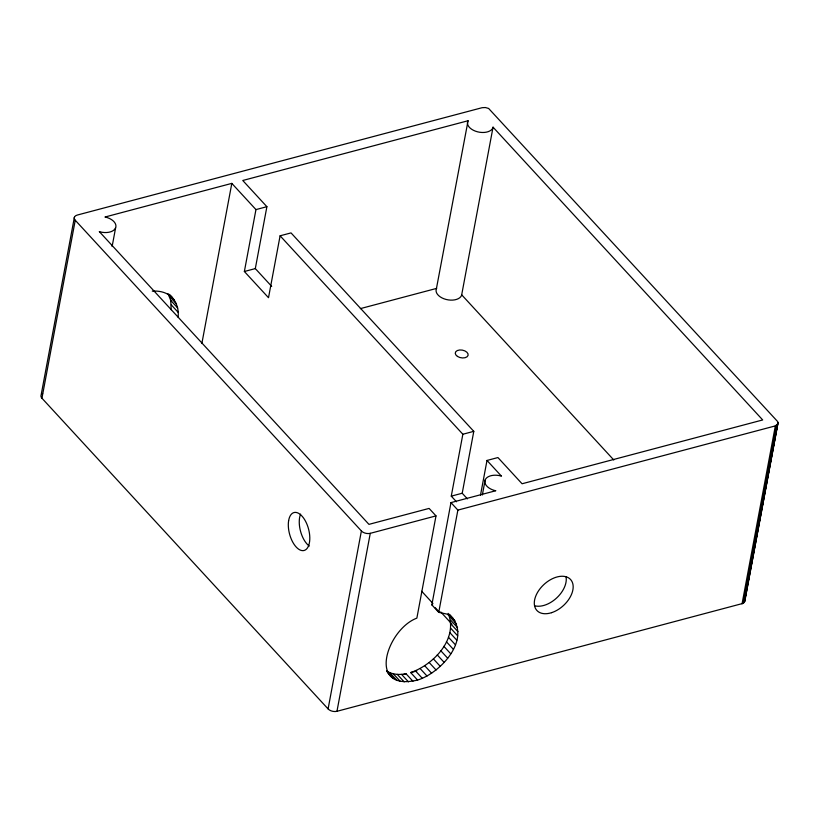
<?xml version="1.0" encoding="UTF-8"?>
<svg xmlns="http://www.w3.org/2000/svg" width="819" height="819" viewBox="0 0 819 819"><rect width="100%" height="100%" fill="white"/><g stroke="black" fill="none" stroke-linecap="round" stroke-linejoin="round"><path stroke-width="1.23" d="M171.171 309.705L170.751 300.43L168.028 293.652M178.061 317.188C179.259 308.579 175.778 300 169.257 294.349M449.416 614.352C473.187 637.54 441.369 672.696 417.577 680.067L410.677 672.573C433.425 664.782 458.609 638.779 448.116 613.37M744.676 601.627L778.05 422.645L777.681 421.601L488.626 108.446L485.391 107.535L482.156 107.688L77.262 215.059A6.542 3.9 10.6 0 0 75.246 220.25L41.943 398.218L328.091 708.906A6.542 3.9 10.6 0 0 336.967 711.301L743.283 603.316L744.676 601.627L778.05 422.645M480.507 495.116L486.998 460.452L497.932 457.555L522.072 483.763L762.694 419.952L493.048 127.17L461.588 295.352A13.073 7.791 10.6 0 1 446.12 299.457A13.073 7.791 10.6 0 1 436.373 288.872L468.058 120.741L242.762 180.487L266.892 206.695L255.313 268.591L271.693 286.384M493.048 127.17L492.966 127.713A13.073 7.791 10.6 0 1 477.497 131.808A13.073 7.791 10.6 0 1 467.741 121.222L468.058 120.741M74.406 217.178L41.104 395.137A6.542 3.9 10.6 0 0 41.943 398.218M112.111 246.55L115.622 227.784A13.073 7.791 10.6 0 0 105.866 217.189L104.955 217.035L231.818 183.384L255.958 209.592L244.369 271.498L268.509 297.707L280.098 235.8L291.032 232.903L473.791 431.347L462.213 493.243L467.383 498.863M201.853 343.53L231.818 183.384M328.091 708.906L361.394 530.947L75.246 220.25M336.967 711.301L370.27 533.333L435.995 515.898L416.861 618.13C387.09 629.217 365.786 692.26 417.577 680.067M456.449 501.76L451.269 496.14L462.858 434.244L280.098 235.8M452.866 618.099L447.031 614.107L438.738 612.356L431.838 604.872L450.972 502.61L495.812 490.724L494.901 490.571A13.073 7.791 10.6 0 1 485.145 479.975A13.073 7.791 10.6 0 1 500.614 475.88L501.474 476.167L486.998 460.452M438.738 612.356L457.872 510.104L450.972 502.61M482.34 494.993L485.145 479.975M742.045 603.869L775.347 425.9L777.989 423.669M743.283 603.316L776.586 425.358M755.435 540.458L755.906 537.95M760.349 514.178L760.82 511.68M744.184 602.549L777.487 424.59M403.593 674.426L406.04 673.771L412.94 681.254M255.958 209.592L266.892 206.695M244.369 271.498L255.313 268.591M360.35 308.63L436.681 288.38M462.858 434.244L473.791 431.347M451.269 496.14L462.213 493.243M457.872 510.104L775.347 425.9M410.677 672.573L416.789 670.966M393.478 678.408L386.578 670.925C392.291 674.692 399.498 675.01 406.04 673.771M152.293 291.154C159.244 290.591 166.636 292.301 171.847 297.154M431.838 604.872L432.596 604.872M461.67 294.809L613.779 459.971M435.995 515.898L429.105 508.415L368.949 524.365L99.294 231.582L100.153 231.879A13.073 7.791 10.6 0 0 115.622 227.784M169.267 294.615L174.437 300.235M169.482 296.355L176.382 303.839M170.751 300.43L177.651 307.924M171.314 304.903L178.214 312.397M448.976 614.301L455.006 620.863M449.682 616.584L456.582 624.068M450.665 620.188L457.565 627.671M421.693 591.267L432.934 603.46M440.714 611.906L451.945 624.109M451.034 624.129L457.934 631.613M435.176 607.678L439.486 612.356M450.788 628.327L457.678 635.82M449.918 632.729L456.818 640.212M448.464 637.243L455.354 644.727M446.427 641.799L453.327 649.283M443.857 646.314L450.747 653.797M440.786 650.716L447.686 658.21M437.274 654.934L444.174 662.417M433.384 658.885L440.274 666.379M429.176 662.51L436.066 669.993M424.723 665.745L431.623 673.228M420.106 668.529L426.996 676.013M415.397 670.822L422.297 678.306M401.545 674.375L408.446 681.869M397.287 674.395L404.187 681.879M393.325 673.812L400.225 681.306M389.742 672.645L396.642 680.139M386.937 671.508L388.667 673.382M388.216 673.331L390.806 676.146M744.369 599.559L744.747 600.614M41.687 394.246A6.542 3.9 10.6 0 1 42.66 393.519M370.27 533.333A6.542 3.9 10.6 0 1 361.394 530.947M566.052 576.934A22.881 14.353 -42.6 0 1 556.869 597.768A22.881 14.353 -42.6 0 1 535.298 605.927M309.265 546.058A19.615 9.818 75.1 0 1 300.583 514.137M551.556 612.684A22.881 14.353 -42.6 0 0 571.549 580.773A22.881 14.353 -42.6 0 0 538.093 591.502A22.881 14.353 -42.6 0 0 551.556 612.684M457.442 356.408A6.542 3.9 10.6 0 0 468.048 355.487A6.542 3.9 10.6 0 0 459.643 349.979A6.542 3.9 10.6 0 0 457.442 356.408M288.616 520.771A19.615 9.818 75.1 0 0 302.027 550.593A19.615 9.818 75.1 0 0 306.501 523.208A19.615 9.818 75.1 0 0 288.616 520.771"/></g></svg>
